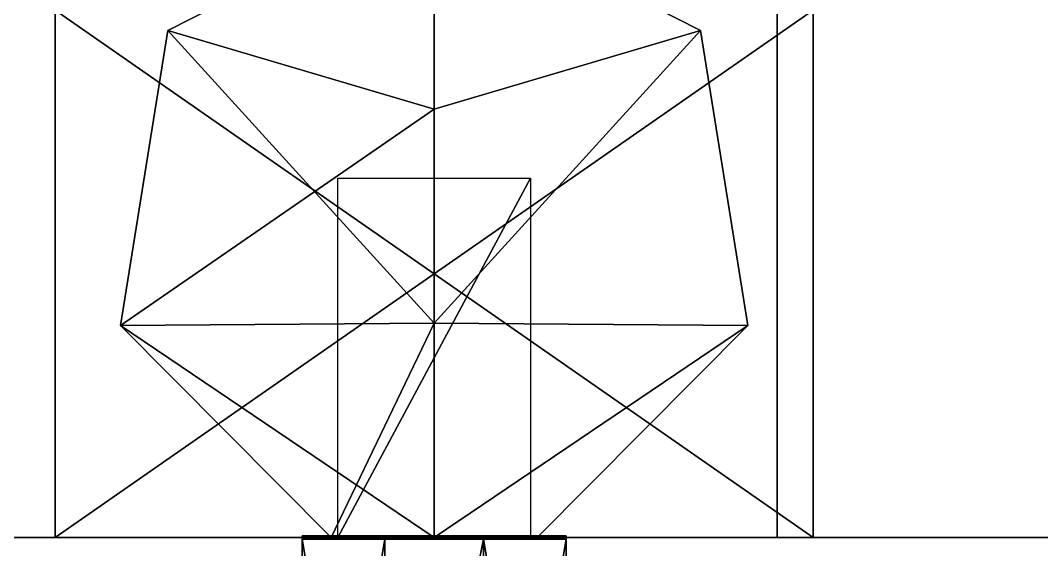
# Model space of a CAD drawing. Extents: x -100 to 4856, y -100 to 4830.
# Drawn here: x 69.05 to 100.03, y 3851.63 to 3867.69 of the extents above; entities that cross this region are included whole.
import ezdxf

# ---------------------------------------------------------------- set-up
doc = ezdxf.new("R2010")
doc.units = 0
for name, color, linetype in [('LAYER0', 7, 'CONTINUOUS'), ('LAYER147', 7, 'CONTINUOUS'), ('LAYER151', 7, 'CONTINUOUS'), ('LAYER160', 7, 'CONTINUOUS'), ('LAYER172', 7, 'CONTINUOUS'), ('LAYER174', 7, 'CONTINUOUS'), ('LAYER181', 7, 'CONTINUOUS'), ('LAYER182', 254, 'CONTINUOUS'), ('LAYER272', 7, 'CONTINUOUS'), ('LAYER279', 7, 'CONTINUOUS'), ('LAYER280', 254, 'CONTINUOUS'), ('LAYER286', 7, 'CONTINUOUS'), ('LAYER293', 7, 'CONTINUOUS'), ('LAYER294', 254, 'CONTINUOUS'), ('LAYER300', 7, 'CONTINUOUS'), ('LAYER307', 7, 'CONTINUOUS'), ('LAYER308', 254, 'CONTINUOUS'), ('LAYER643', 7, 'CONTINUOUS')]:
    doc.layers.add(name, color=color, linetype=linetype)

msp = doc.modelspace()

# ---------------------------------------------------------------- linework, layer by layer
at = {"layer": 'LAYER0', "invisible_edges": 1}
for points in [[(4856, 4830, -5), (-100, -100, -5), (-100, 4830, -5), (4856, 4830, -5)], [(-100, -100, -5), (4856, 4830, -5), (4856, -100, -5), (-100, -100, -5)], [(4856, -100), (-100, 4830), (-100, -100), (4856, -100)], [(-100, 4830), (4856, -100), (4856, 4830), (-100, 4830)]]:
    msp.add_3dface(points, dxfattribs=at)
at = {"layer": 'LAYER147', "invisible_edges": 1}
for points in [[(20, 3852, 2540), (570, 3852), (20, 3852), (20, 3852, 2540)], [(570, 3852), (20, 3852, 2540), (570, 3852, 2540), (570, 3852)], [(20, 3834), (570, 3852), (570, 3834), (20, 3834)], [(570, 3852), (20, 3834), (20, 3852), (570, 3852)], [(20, 3852, 2540), (570, 3834, 2540), (570, 3852, 2540), (20, 3852, 2540)], [(570, 3834, 2540), (20, 3852, 2540), (20, 3834, 2540), (570, 3834, 2540)]]:
    msp.add_3dface(points, dxfattribs=at)
at = {"layer": 'LAYER151', "invisible_edges": 1}
for points in [[(20, 4242, 80), (570, 3852, 80), (20, 3852, 80), (20, 4242, 80)], [(570, 3852, 80), (20, 4242, 80), (570, 4242, 80), (570, 3852, 80)], [(570, 4242, 98), (20, 3852, 98), (570, 3852, 98), (570, 4242, 98)], [(20, 3852, 98), (570, 4242, 98), (20, 4242, 98), (20, 3852, 98)], [(20, 3852, 98), (570, 3852, 80), (570, 3852, 98), (20, 3852, 98)], [(570, 3852, 80), (20, 3852, 98), (20, 3852, 80), (570, 3852, 80)]]:
    msp.add_3dface(points, dxfattribs=at)
at = {"layer": 'LAYER160', "invisible_edges": 1}
for points in [[(20, 3852, 2539), (570, 4242, 2539), (20, 4242, 2539), (20, 3852, 2539)], [(570, 4242, 2539), (20, 3852, 2539), (570, 3852, 2539), (570, 4242, 2539)], [(570, 3852, 2521), (20, 4242, 2521), (570, 4242, 2521), (570, 3852, 2521)], [(20, 4242, 2521), (570, 3852, 2521), (20, 3852, 2521), (20, 4242, 2521)], [(20, 3852, 2539), (570, 3852, 2521), (570, 3852, 2539), (20, 3852, 2539)], [(570, 3852, 2521), (20, 3852, 2539), (20, 3852, 2521), (570, 3852, 2521)]]:
    msp.add_3dface(points, dxfattribs=at)
at = {"layer": 'LAYER172', "invisible_edges": 1}
for points in [[(44.6, 3852, 1984), (510, 4242, 1984), (44.6, 4242, 1984), (44.6, 3852, 1984)], [(510, 4242, 1984), (44.6, 3852, 1984), (510, 3852, 1984), (510, 4242, 1984)], [(510, 3852, 1966), (44.6, 4242, 1966), (510, 4242, 1966), (510, 3852, 1966)], [(44.6, 4242, 1966), (510, 3852, 1966), (44.6, 3852, 1966), (44.6, 4242, 1966)], [(44.6, 3852, 1984), (510, 3852, 1966), (510, 3852, 1984), (44.6, 3852, 1984)], [(510, 3852, 1966), (44.6, 3852, 1984), (44.6, 3852, 1966), (510, 3852, 1966)]]:
    msp.add_3dface(points, dxfattribs=at)
at = {"layer": 'LAYER174', "invisible_edges": 1}
for points in [[(44.6, 3852, 866), (510, 4242, 866), (44.6, 4242, 866), (44.6, 3852, 866)], [(510, 4242, 866), (44.6, 3852, 866), (510, 3852, 866), (510, 4242, 866)], [(510, 3852, 848), (44.6, 4242, 848), (510, 4242, 848), (510, 3852, 848)], [(44.6, 4242, 848), (510, 3852, 848), (44.6, 3852, 848), (44.6, 4242, 848)], [(44.6, 3852, 866), (510, 3852, 848), (510, 3852, 866), (44.6, 3852, 866)], [(510, 3852, 848), (44.6, 3852, 866), (44.6, 3852, 848), (510, 3852, 848)]]:
    msp.add_3dface(points, dxfattribs=at)
at = {"layer": 'LAYER181'}
for points in [[(73.51649, 3867.387, 862), (81.6, 3865, 862), (81.6, 3871.5, 862), (73.51649, 3867.387, 862)], [(81.6, 3871.5, 848), (73.51649, 3867.387, 862), (81.6, 3871.5, 862), (81.6, 3871.5, 848)], [(73.51649, 3867.387, 848), (73.51649, 3867.387, 862), (81.6, 3871.5, 848), (73.51649, 3867.387, 848)], [(81.6, 3871.5, 848), (73.51649, 3867.387, 862), (73.51649, 3867.387, 848), (81.6, 3871.5, 848)], [(81.6, 3871.5, 862), (73.51649, 3867.387, 862), (81.6, 3871.5, 848), (81.6, 3871.5, 862)], [(73.51649, 3867.387, 862), (81.6, 3871.5, 862), (81.6, 3865, 862), (73.51649, 3867.387, 862)], [(81.6, 3865, 862), (89.6835, 3867.387, 862), (81.6, 3871.5, 862), (81.6, 3865, 862)], [(81.6, 3871.5, 862), (89.6835, 3867.387, 848), (81.6, 3871.5, 848), (81.6, 3871.5, 862)], [(89.6835, 3867.387, 862), (89.6835, 3867.387, 848), (81.6, 3871.5, 862), (89.6835, 3867.387, 862)], [(89.6835, 3867.387, 848), (81.6, 3871.5, 862), (81.6, 3871.5, 848), (89.6835, 3867.387, 848)], [(89.6835, 3867.387, 862), (81.6, 3871.5, 862), (89.6835, 3867.387, 848), (89.6835, 3867.387, 862)], [(89.6835, 3867.387, 862), (81.6, 3871.5, 862), (81.6, 3865, 862), (89.6835, 3867.387, 862)], [(70.1, 3852, 846.01), (93.1, 3868, 846.01), (93.1, 3852, 846.01), (70.1, 3852, 846.01)], [(70.1, 3868, 846.01), (93.1, 3868, 846.01), (70.1, 3852, 846.01), (70.1, 3868, 846.01)], [(70.1, 3852, 848), (93.1, 3868, 848), (93.1, 3852, 848), (70.1, 3852, 848)], [(70.1, 3868, 848), (93.1, 3868, 848), (70.1, 3852, 848), (70.1, 3868, 848)], [(70.1, 3868, 848), (70.1, 3852, 846.01), (70.1, 3868, 846.01), (70.1, 3868, 848)], [(70.1, 3852, 848), (70.1, 3852, 846.01), (70.1, 3868, 848), (70.1, 3852, 848)], [(93.1, 3868, 846.01), (70.1, 3852, 846.01), (70.1, 3868, 846.01), (93.1, 3868, 846.01)], [(93.1, 3852, 846.01), (70.1, 3852, 846.01), (93.1, 3868, 846.01), (93.1, 3852, 846.01)], [(70.1, 3852, 846.01), (70.1, 3868, 848), (70.1, 3868, 846.01), (70.1, 3852, 846.01)], [(70.1, 3852, 848), (70.1, 3868, 848), (70.1, 3852, 846.01), (70.1, 3852, 848)], [(70.1, 3868, 848), (93.1, 3852, 848), (93.1, 3868, 848), (70.1, 3868, 848)], [(70.1, 3852, 848), (93.1, 3852, 848), (70.1, 3868, 848), (70.1, 3852, 848)], [(93.1, 3868, 846.01), (93.1, 3852, 848), (93.1, 3852, 846.01), (93.1, 3868, 846.01)], [(93.1, 3868, 848), (93.1, 3852, 848), (93.1, 3868, 846.01), (93.1, 3868, 848)], [(93.1, 3852, 848), (93.1, 3868, 846.01), (93.1, 3868, 848), (93.1, 3852, 848)], [(93.1, 3852, 846.01), (93.1, 3868, 846.01), (93.1, 3852, 848), (93.1, 3852, 846.01)], [(72.08245, 3858.431, 862), (81.6, 3865, 862), (73.51649, 3867.387, 862), (72.08245, 3858.431, 862)], [(73.51649, 3867.387, 848), (72.08245, 3858.431, 862), (73.51649, 3867.387, 862), (73.51649, 3867.387, 848)], [(72.08245, 3858.431, 848), (72.08245, 3858.431, 862), (73.51649, 3867.387, 848), (72.08245, 3858.431, 848)], [(73.51649, 3867.387, 848), (72.08245, 3858.431, 862), (72.08245, 3858.431, 848), (73.51649, 3867.387, 848)], [(73.51649, 3867.387, 862), (72.08245, 3858.431, 862), (73.51649, 3867.387, 848), (73.51649, 3867.387, 862)], [(72.08245, 3858.431, 862), (73.51649, 3867.387, 862), (81.6, 3858.5, 862), (72.08245, 3858.431, 862)], [(81.6, 3858.5, 862), (73.51649, 3867.387, 862), (81.6, 3865, 862), (81.6, 3858.5, 862)], [(81.6, 3858.5, 862), (89.6835, 3867.387, 862), (81.6, 3865, 862), (81.6, 3858.5, 862)], [(91.11755, 3858.431, 862), (89.6835, 3867.387, 862), (81.6, 3858.5, 862), (91.11755, 3858.431, 862)], [(81.6, 3858.5, 862), (89.6835, 3867.387, 862), (81.6, 3865, 862), (81.6, 3858.5, 862)], [(91.11755, 3858.431, 862), (89.6835, 3867.387, 862), (81.6, 3858.5, 862), (91.11755, 3858.431, 862)], [(89.6835, 3867.387, 862), (91.11755, 3858.431, 848), (89.6835, 3867.387, 848), (89.6835, 3867.387, 862)], [(91.11755, 3858.431, 862), (91.11755, 3858.431, 848), (89.6835, 3867.387, 862), (91.11755, 3858.431, 862)], [(91.11755, 3858.431, 848), (89.6835, 3867.387, 862), (89.6835, 3867.387, 848), (91.11755, 3858.431, 848)], [(91.11755, 3858.431, 862), (89.6835, 3867.387, 862), (91.11755, 3858.431, 848), (91.11755, 3858.431, 862)], [(81.6, 3858.5, 862), (81.6, 3865, 862), (72.08245, 3858.431, 862), (81.6, 3858.5, 862)], [(84.5198, 3862.908, 846), (78.6802, 3852, 846), (78.6802, 3862.908, 846), (84.5198, 3862.908, 846)], [(84.5198, 3852, 846), (78.6802, 3852, 846), (84.5198, 3862.908, 846), (84.5198, 3852, 846)], [(78.4775, 3852, 862), (81.6, 3858.5, 862), (72.08245, 3858.431, 862), (78.4775, 3852, 862)], [(81.6, 3852, 862), (72.08245, 3858.431, 862), (81.6, 3858.5, 862), (81.6, 3852, 862)], [(72.08245, 3858.431, 848), (78.4775, 3852, 862), (72.08245, 3858.431, 862), (72.08245, 3858.431, 848)], [(78.4775, 3852, 848), (78.4775, 3852, 862), (72.08245, 3858.431, 848), (78.4775, 3852, 848)], [(72.08245, 3858.431, 848), (78.4775, 3852, 862), (78.4775, 3852, 848), (72.08245, 3858.431, 848)], [(72.08245, 3858.431, 862), (78.4775, 3852, 862), (72.08245, 3858.431, 848), (72.08245, 3858.431, 862)], [(78.4775, 3852, 862), (72.08245, 3858.431, 862), (81.6, 3852, 862), (78.4775, 3852, 862)], [(81.6, 3852, 862), (81.6, 3858.5, 862), (78.4775, 3852, 862), (81.6, 3852, 862)], [(81.6, 3852, 862), (91.11755, 3858.431, 862), (81.6, 3858.5, 862), (81.6, 3852, 862)], [(81.6, 3852, 862), (91.11755, 3858.431, 862), (81.6, 3858.5, 862), (81.6, 3852, 862)], [(84.7225, 3852, 862), (91.11755, 3858.431, 862), (81.6, 3852, 862), (84.7225, 3852, 862)], [(84.7225, 3852, 862), (91.11755, 3858.431, 862), (81.6, 3852, 862), (84.7225, 3852, 862)], [(91.11755, 3858.431, 848), (84.7225, 3852, 862), (84.7225, 3852, 848), (91.11755, 3858.431, 848)], [(91.11755, 3858.431, 862), (84.7225, 3852, 862), (91.11755, 3858.431, 848), (91.11755, 3858.431, 862)], [(84.7225, 3852, 848), (91.11755, 3858.431, 862), (91.11755, 3858.431, 848), (84.7225, 3852, 848)], [(84.7225, 3852, 862), (91.11755, 3858.431, 862), (84.7225, 3852, 848), (84.7225, 3852, 862)], [(93.1, 3852, 846.01), (70.1, 3852, 848), (70.1, 3852, 846.01), (93.1, 3852, 846.01)], [(93.1, 3852, 848), (70.1, 3852, 848), (93.1, 3852, 846.01), (93.1, 3852, 848)], [(70.1, 3852, 846.01), (93.1, 3852, 848), (93.1, 3852, 846.01), (70.1, 3852, 846.01)], [(70.1, 3852, 848), (93.1, 3852, 848), (70.1, 3852, 846.01), (70.1, 3852, 848)], [(84.7225, 3852, 862), (78.4775, 3852, 848), (84.7225, 3852, 848), (84.7225, 3852, 862)], [(78.4775, 3852, 862), (78.4775, 3852, 848), (84.7225, 3852, 862), (78.4775, 3852, 862)], [(78.4775, 3852, 848), (84.7225, 3852, 862), (84.7225, 3852, 848), (78.4775, 3852, 848)], [(78.4775, 3852, 862), (84.7225, 3852, 862), (78.4775, 3852, 848), (78.4775, 3852, 862)]]:
    msp.add_3dface(points, dxfattribs=at)
at = {"layer": 'LAYER182'}
for points in [[(80.1, 3852.05, 856.8301), (77.6, 3851.95, 853.5), (80.1, 3851.95, 856.8301), (80.1, 3852.05, 856.8301)], [(77.6, 3852.05, 853.5), (77.6, 3851.95, 853.5), (80.1, 3852.05, 856.8301), (77.6, 3852.05, 853.5)], [(77.6, 3852.05, 853.5), (80.1, 3851.95, 850.1699), (77.6, 3851.95, 853.5), (77.6, 3852.05, 853.5)], [(80.1, 3852.05, 850.1699), (80.1, 3851.95, 850.1699), (77.6, 3852.05, 853.5), (80.1, 3852.05, 850.1699)], [(85.6, 3852.05, 857.5), (77.6, 3852.05, 849.5), (77.6, 3852.05, 857.5), (85.6, 3852.05, 857.5)], [(85.6, 3852.05, 849.5), (77.6, 3852.05, 849.5), (85.6, 3852.05, 857.5), (85.6, 3852.05, 849.5)], [(77.6, 3851.95, 849.5), (85.6, 3852.05, 849.5), (85.6, 3851.95, 849.5), (77.6, 3851.95, 849.5)], [(77.6, 3852.05, 849.5), (85.6, 3852.05, 849.5), (77.6, 3851.95, 849.5), (77.6, 3852.05, 849.5)], [(85.6, 3851.95, 857.5), (77.6, 3852.05, 857.5), (77.6, 3851.95, 857.5), (85.6, 3851.95, 857.5)], [(85.6, 3852.05, 857.5), (77.6, 3852.05, 857.5), (85.6, 3851.95, 857.5), (85.6, 3852.05, 857.5)], [(77.6, 3851.95, 849.5), (77.6, 3852.05, 857.5), (77.6, 3852.05, 849.5), (77.6, 3851.95, 849.5)], [(77.6, 3851.95, 857.5), (77.6, 3852.05, 857.5), (77.6, 3851.95, 849.5), (77.6, 3851.95, 857.5)], [(80.1, 3851.95, 856.8301), (77.6, 3837.05, 853.5), (80.1, 3837.05, 856.8301), (80.1, 3851.95, 856.8301)], [(77.6, 3851.95, 853.5), (77.6, 3837.05, 853.5), (80.1, 3851.95, 856.8301), (77.6, 3851.95, 853.5)], [(77.6, 3851.95, 853.5), (80.1, 3837.05, 850.1699), (77.6, 3837.05, 853.5), (77.6, 3851.95, 853.5)], [(80.1, 3851.95, 850.1699), (80.1, 3837.05, 850.1699), (77.6, 3851.95, 853.5), (80.1, 3851.95, 850.1699)], [(77.6, 3851.95, 857.5), (85.6, 3851.95, 849.5), (85.6, 3851.95, 857.5), (77.6, 3851.95, 857.5)], [(77.6, 3851.95, 849.5), (85.6, 3851.95, 849.5), (77.6, 3851.95, 857.5), (77.6, 3851.95, 849.5)], [(80.1, 3852.05, 856.8301), (83.1, 3851.95, 856.8301), (83.1, 3852.05, 856.8301), (80.1, 3852.05, 856.8301)], [(80.1, 3851.95, 856.8301), (83.1, 3851.95, 856.8301), (80.1, 3852.05, 856.8301), (80.1, 3851.95, 856.8301)], [(80.1, 3851.95, 850.1699), (83.1, 3852.05, 850.1699), (83.1, 3851.95, 850.1699), (80.1, 3851.95, 850.1699)], [(80.1, 3852.05, 850.1699), (83.1, 3852.05, 850.1699), (80.1, 3851.95, 850.1699), (80.1, 3852.05, 850.1699)], [(80.1, 3837.05, 856.8301), (83.1, 3851.95, 856.8301), (80.1, 3851.95, 856.8301), (80.1, 3837.05, 856.8301)], [(83.1, 3837.05, 856.8301), (83.1, 3851.95, 856.8301), (80.1, 3837.05, 856.8301), (83.1, 3837.05, 856.8301)], [(80.1, 3837.05, 850.1699), (83.1, 3851.95, 850.1699), (83.1, 3837.05, 850.1699), (80.1, 3837.05, 850.1699)], [(80.1, 3851.95, 850.1699), (83.1, 3851.95, 850.1699), (80.1, 3837.05, 850.1699), (80.1, 3851.95, 850.1699)], [(83.1, 3851.95, 856.8301), (85.6, 3852.05, 853.5), (83.1, 3852.05, 856.8301), (83.1, 3851.95, 856.8301)], [(85.6, 3851.95, 853.5), (85.6, 3852.05, 853.5), (83.1, 3851.95, 856.8301), (85.6, 3851.95, 853.5)], [(85.6, 3851.95, 853.5), (83.1, 3852.05, 850.1699), (85.6, 3852.05, 853.5), (85.6, 3851.95, 853.5)], [(83.1, 3851.95, 850.1699), (83.1, 3852.05, 850.1699), (85.6, 3851.95, 853.5), (83.1, 3851.95, 850.1699)], [(83.1, 3837.05, 856.8301), (85.6, 3851.95, 853.5), (83.1, 3851.95, 856.8301), (83.1, 3837.05, 856.8301)], [(85.6, 3837.05, 853.5), (85.6, 3851.95, 853.5), (83.1, 3837.05, 856.8301), (85.6, 3837.05, 853.5)], [(85.6, 3837.05, 853.5), (83.1, 3851.95, 850.1699), (85.6, 3851.95, 853.5), (85.6, 3837.05, 853.5)], [(83.1, 3837.05, 850.1699), (83.1, 3851.95, 850.1699), (85.6, 3837.05, 853.5), (83.1, 3837.05, 850.1699)], [(85.6, 3851.95, 857.5), (85.6, 3852.05, 849.5), (85.6, 3852.05, 857.5), (85.6, 3851.95, 857.5)], [(85.6, 3851.95, 849.5), (85.6, 3852.05, 849.5), (85.6, 3851.95, 857.5), (85.6, 3851.95, 849.5)]]:
    msp.add_3dface(points, dxfattribs=at)
at = {"layer": 'LAYER272', "invisible_edges": 1}
for points in [[(44.6, 3852, 482), (510, 4242, 482), (44.6, 4242, 482), (44.6, 3852, 482)], [(510, 4242, 482), (44.6, 3852, 482), (510, 3852, 482), (510, 4242, 482)], [(510, 3852, 464), (44.6, 4242, 464), (510, 4242, 464), (510, 3852, 464)], [(44.6, 4242, 464), (510, 3852, 464), (44.6, 3852, 464), (44.6, 4242, 464)], [(44.6, 3852, 482), (510, 3852, 464), (510, 3852, 482), (44.6, 3852, 482)], [(510, 3852, 464), (44.6, 3852, 482), (44.6, 3852, 464), (510, 3852, 464)]]:
    msp.add_3dface(points, dxfattribs=at)
at = {"layer": 'LAYER279'}
for points in [[(73.51649, 3867.387, 478), (81.6, 3865, 478), (81.6, 3871.5, 478), (73.51649, 3867.387, 478)], [(81.6, 3871.5, 464), (73.51649, 3867.387, 478), (81.6, 3871.5, 478), (81.6, 3871.5, 464)], [(73.51649, 3867.387, 464), (73.51649, 3867.387, 478), (81.6, 3871.5, 464), (73.51649, 3867.387, 464)], [(81.6, 3871.5, 464), (73.51649, 3867.387, 478), (73.51649, 3867.387, 464), (81.6, 3871.5, 464)], [(81.6, 3871.5, 478), (73.51649, 3867.387, 478), (81.6, 3871.5, 464), (81.6, 3871.5, 478)], [(73.51649, 3867.387, 478), (81.6, 3871.5, 478), (81.6, 3865, 478), (73.51649, 3867.387, 478)], [(81.6, 3865, 478), (89.6835, 3867.387, 478), (81.6, 3871.5, 478), (81.6, 3865, 478)], [(81.6, 3871.5, 478), (89.6835, 3867.387, 464), (81.6, 3871.5, 464), (81.6, 3871.5, 478)], [(89.6835, 3867.387, 478), (89.6835, 3867.387, 464), (81.6, 3871.5, 478), (89.6835, 3867.387, 478)], [(89.6835, 3867.387, 464), (81.6, 3871.5, 478), (81.6, 3871.5, 464), (89.6835, 3867.387, 464)], [(89.6835, 3867.387, 478), (81.6, 3871.5, 478), (89.6835, 3867.387, 464), (89.6835, 3867.387, 478)], [(89.6835, 3867.387, 478), (81.6, 3871.5, 478), (81.6, 3865, 478), (89.6835, 3867.387, 478)], [(70.1, 3852, 462.01), (93.1, 3868, 462.01), (93.1, 3852, 462.01), (70.1, 3852, 462.01)], [(70.1, 3868, 462.01), (93.1, 3868, 462.01), (70.1, 3852, 462.01), (70.1, 3868, 462.01)], [(70.1, 3852, 464), (93.1, 3868, 464), (93.1, 3852, 464), (70.1, 3852, 464)], [(70.1, 3868, 464), (93.1, 3868, 464), (70.1, 3852, 464), (70.1, 3868, 464)], [(70.1, 3868, 464), (70.1, 3852, 462.01), (70.1, 3868, 462.01), (70.1, 3868, 464)], [(70.1, 3852, 464), (70.1, 3852, 462.01), (70.1, 3868, 464), (70.1, 3852, 464)], [(93.1, 3868, 462.01), (70.1, 3852, 462.01), (70.1, 3868, 462.01), (93.1, 3868, 462.01)], [(93.1, 3852, 462.01), (70.1, 3852, 462.01), (93.1, 3868, 462.01), (93.1, 3852, 462.01)], [(70.1, 3852, 462.01), (70.1, 3868, 464), (70.1, 3868, 462.01), (70.1, 3852, 462.01)], [(70.1, 3852, 464), (70.1, 3868, 464), (70.1, 3852, 462.01), (70.1, 3852, 464)], [(70.1, 3868, 464), (93.1, 3852, 464), (93.1, 3868, 464), (70.1, 3868, 464)], [(70.1, 3852, 464), (93.1, 3852, 464), (70.1, 3868, 464), (70.1, 3852, 464)], [(93.1, 3868, 462.01), (93.1, 3852, 464), (93.1, 3852, 462.01), (93.1, 3868, 462.01)], [(93.1, 3868, 464), (93.1, 3852, 464), (93.1, 3868, 462.01), (93.1, 3868, 464)], [(93.1, 3852, 464), (93.1, 3868, 462.01), (93.1, 3868, 464), (93.1, 3852, 464)], [(93.1, 3852, 462.01), (93.1, 3868, 462.01), (93.1, 3852, 464), (93.1, 3852, 462.01)], [(72.08245, 3858.431, 478), (81.6, 3865, 478), (73.51649, 3867.387, 478), (72.08245, 3858.431, 478)], [(73.51649, 3867.387, 464), (72.08245, 3858.431, 478), (73.51649, 3867.387, 478), (73.51649, 3867.387, 464)], [(72.08245, 3858.431, 464), (72.08245, 3858.431, 478), (73.51649, 3867.387, 464), (72.08245, 3858.431, 464)], [(73.51649, 3867.387, 464), (72.08245, 3858.431, 478), (72.08245, 3858.431, 464), (73.51649, 3867.387, 464)], [(73.51649, 3867.387, 478), (72.08245, 3858.431, 478), (73.51649, 3867.387, 464), (73.51649, 3867.387, 478)], [(72.08245, 3858.431, 478), (73.51649, 3867.387, 478), (81.6, 3858.5, 478), (72.08245, 3858.431, 478)], [(81.6, 3858.5, 478), (73.51649, 3867.387, 478), (81.6, 3865, 478), (81.6, 3858.5, 478)], [(81.6, 3858.5, 478), (89.6835, 3867.387, 478), (81.6, 3865, 478), (81.6, 3858.5, 478)], [(91.11755, 3858.431, 478), (89.6835, 3867.387, 478), (81.6, 3858.5, 478), (91.11755, 3858.431, 478)], [(81.6, 3858.5, 478), (89.6835, 3867.387, 478), (81.6, 3865, 478), (81.6, 3858.5, 478)], [(91.11755, 3858.431, 478), (89.6835, 3867.387, 478), (81.6, 3858.5, 478), (91.11755, 3858.431, 478)], [(89.6835, 3867.387, 478), (91.11755, 3858.431, 464), (89.6835, 3867.387, 464), (89.6835, 3867.387, 478)], [(91.11755, 3858.431, 478), (91.11755, 3858.431, 464), (89.6835, 3867.387, 478), (91.11755, 3858.431, 478)], [(91.11755, 3858.431, 464), (89.6835, 3867.387, 478), (89.6835, 3867.387, 464), (91.11755, 3858.431, 464)], [(91.11755, 3858.431, 478), (89.6835, 3867.387, 478), (91.11755, 3858.431, 464), (91.11755, 3858.431, 478)], [(81.6, 3858.5, 478), (81.6, 3865, 478), (72.08245, 3858.431, 478), (81.6, 3858.5, 478)], [(84.5198, 3862.908, 462), (78.6802, 3852, 462), (78.6802, 3862.908, 462), (84.5198, 3862.908, 462)], [(84.5198, 3852, 462), (78.6802, 3852, 462), (84.5198, 3862.908, 462), (84.5198, 3852, 462)], [(78.4775, 3852, 478), (81.6, 3858.5, 478), (72.08245, 3858.431, 478), (78.4775, 3852, 478)], [(81.6, 3852, 478), (72.08245, 3858.431, 478), (81.6, 3858.5, 478), (81.6, 3852, 478)], [(72.08245, 3858.431, 464), (78.4775, 3852, 478), (72.08245, 3858.431, 478), (72.08245, 3858.431, 464)], [(78.4775, 3852, 464), (78.4775, 3852, 478), (72.08245, 3858.431, 464), (78.4775, 3852, 464)], [(72.08245, 3858.431, 464), (78.4775, 3852, 478), (78.4775, 3852, 464), (72.08245, 3858.431, 464)], [(72.08245, 3858.431, 478), (78.4775, 3852, 478), (72.08245, 3858.431, 464), (72.08245, 3858.431, 478)], [(78.4775, 3852, 478), (72.08245, 3858.431, 478), (81.6, 3852, 478), (78.4775, 3852, 478)], [(81.6, 3852, 478), (81.6, 3858.5, 478), (78.4775, 3852, 478), (81.6, 3852, 478)], [(81.6, 3852, 478), (91.11755, 3858.431, 478), (81.6, 3858.5, 478), (81.6, 3852, 478)], [(81.6, 3852, 478), (91.11755, 3858.431, 478), (81.6, 3858.5, 478), (81.6, 3852, 478)], [(84.7225, 3852, 478), (91.11755, 3858.431, 478), (81.6, 3852, 478), (84.7225, 3852, 478)], [(84.7225, 3852, 478), (91.11755, 3858.431, 478), (81.6, 3852, 478), (84.7225, 3852, 478)], [(91.11755, 3858.431, 464), (84.7225, 3852, 478), (84.7225, 3852, 464), (91.11755, 3858.431, 464)], [(91.11755, 3858.431, 478), (84.7225, 3852, 478), (91.11755, 3858.431, 464), (91.11755, 3858.431, 478)], [(84.7225, 3852, 464), (91.11755, 3858.431, 478), (91.11755, 3858.431, 464), (84.7225, 3852, 464)], [(84.7225, 3852, 478), (91.11755, 3858.431, 478), (84.7225, 3852, 464), (84.7225, 3852, 478)], [(93.1, 3852, 462.01), (70.1, 3852, 464), (70.1, 3852, 462.01), (93.1, 3852, 462.01)], [(93.1, 3852, 464), (70.1, 3852, 464), (93.1, 3852, 462.01), (93.1, 3852, 464)], [(70.1, 3852, 462.01), (93.1, 3852, 464), (93.1, 3852, 462.01), (70.1, 3852, 462.01)], [(70.1, 3852, 464), (93.1, 3852, 464), (70.1, 3852, 462.01), (70.1, 3852, 464)], [(84.7225, 3852, 478), (78.4775, 3852, 464), (84.7225, 3852, 464), (84.7225, 3852, 478)], [(78.4775, 3852, 478), (78.4775, 3852, 464), (84.7225, 3852, 478), (78.4775, 3852, 478)], [(78.4775, 3852, 464), (84.7225, 3852, 478), (84.7225, 3852, 464), (78.4775, 3852, 464)], [(78.4775, 3852, 478), (84.7225, 3852, 478), (78.4775, 3852, 464), (78.4775, 3852, 478)]]:
    msp.add_3dface(points, dxfattribs=at)
at = {"layer": 'LAYER280'}
for points in [[(80.1, 3852.05, 472.8301), (77.6, 3851.95, 469.5), (80.1, 3851.95, 472.8301), (80.1, 3852.05, 472.8301)], [(77.6, 3852.05, 469.5), (77.6, 3851.95, 469.5), (80.1, 3852.05, 472.8301), (77.6, 3852.05, 469.5)], [(77.6, 3852.05, 469.5), (80.1, 3851.95, 466.1699), (77.6, 3851.95, 469.5), (77.6, 3852.05, 469.5)], [(80.1, 3852.05, 466.1699), (80.1, 3851.95, 466.1699), (77.6, 3852.05, 469.5), (80.1, 3852.05, 466.1699)], [(85.6, 3852.05, 473.5), (77.6, 3852.05, 465.5), (77.6, 3852.05, 473.5), (85.6, 3852.05, 473.5)], [(85.6, 3852.05, 465.5), (77.6, 3852.05, 465.5), (85.6, 3852.05, 473.5), (85.6, 3852.05, 465.5)], [(77.6, 3851.95, 465.5), (85.6, 3852.05, 465.5), (85.6, 3851.95, 465.5), (77.6, 3851.95, 465.5)], [(77.6, 3852.05, 465.5), (85.6, 3852.05, 465.5), (77.6, 3851.95, 465.5), (77.6, 3852.05, 465.5)], [(85.6, 3851.95, 473.5), (77.6, 3852.05, 473.5), (77.6, 3851.95, 473.5), (85.6, 3851.95, 473.5)], [(85.6, 3852.05, 473.5), (77.6, 3852.05, 473.5), (85.6, 3851.95, 473.5), (85.6, 3852.05, 473.5)], [(77.6, 3851.95, 465.5), (77.6, 3852.05, 473.5), (77.6, 3852.05, 465.5), (77.6, 3851.95, 465.5)], [(77.6, 3851.95, 473.5), (77.6, 3852.05, 473.5), (77.6, 3851.95, 465.5), (77.6, 3851.95, 473.5)], [(80.1, 3851.95, 472.8301), (77.6, 3837.05, 469.5), (80.1, 3837.05, 472.8301), (80.1, 3851.95, 472.8301)], [(77.6, 3851.95, 469.5), (77.6, 3837.05, 469.5), (80.1, 3851.95, 472.8301), (77.6, 3851.95, 469.5)], [(77.6, 3851.95, 469.5), (80.1, 3837.05, 466.1699), (77.6, 3837.05, 469.5), (77.6, 3851.95, 469.5)], [(80.1, 3851.95, 466.1699), (80.1, 3837.05, 466.1699), (77.6, 3851.95, 469.5), (80.1, 3851.95, 466.1699)], [(77.6, 3851.95, 473.5), (85.6, 3851.95, 465.5), (85.6, 3851.95, 473.5), (77.6, 3851.95, 473.5)], [(77.6, 3851.95, 465.5), (85.6, 3851.95, 465.5), (77.6, 3851.95, 473.5), (77.6, 3851.95, 465.5)], [(80.1, 3852.05, 472.8301), (83.1, 3851.95, 472.8301), (83.1, 3852.05, 472.8301), (80.1, 3852.05, 472.8301)], [(80.1, 3851.95, 472.8301), (83.1, 3851.95, 472.8301), (80.1, 3852.05, 472.8301), (80.1, 3851.95, 472.8301)], [(80.1, 3851.95, 466.1699), (83.1, 3852.05, 466.1699), (83.1, 3851.95, 466.1699), (80.1, 3851.95, 466.1699)], [(80.1, 3852.05, 466.1699), (83.1, 3852.05, 466.1699), (80.1, 3851.95, 466.1699), (80.1, 3852.05, 466.1699)], [(80.1, 3837.05, 472.8301), (83.1, 3851.95, 472.8301), (80.1, 3851.95, 472.8301), (80.1, 3837.05, 472.8301)], [(83.1, 3837.05, 472.8301), (83.1, 3851.95, 472.8301), (80.1, 3837.05, 472.8301), (83.1, 3837.05, 472.8301)], [(80.1, 3837.05, 466.1699), (83.1, 3851.95, 466.1699), (83.1, 3837.05, 466.1699), (80.1, 3837.05, 466.1699)], [(80.1, 3851.95, 466.1699), (83.1, 3851.95, 466.1699), (80.1, 3837.05, 466.1699), (80.1, 3851.95, 466.1699)], [(83.1, 3851.95, 472.8301), (85.6, 3852.05, 469.5), (83.1, 3852.05, 472.8301), (83.1, 3851.95, 472.8301)], [(85.6, 3851.95, 469.5), (85.6, 3852.05, 469.5), (83.1, 3851.95, 472.8301), (85.6, 3851.95, 469.5)], [(85.6, 3851.95, 469.5), (83.1, 3852.05, 466.1699), (85.6, 3852.05, 469.5), (85.6, 3851.95, 469.5)], [(83.1, 3851.95, 466.1699), (83.1, 3852.05, 466.1699), (85.6, 3851.95, 469.5), (83.1, 3851.95, 466.1699)], [(83.1, 3837.05, 472.8301), (85.6, 3851.95, 469.5), (83.1, 3851.95, 472.8301), (83.1, 3837.05, 472.8301)], [(85.6, 3837.05, 469.5), (85.6, 3851.95, 469.5), (83.1, 3837.05, 472.8301), (85.6, 3837.05, 469.5)], [(85.6, 3837.05, 469.5), (83.1, 3851.95, 466.1699), (85.6, 3851.95, 469.5), (85.6, 3837.05, 469.5)], [(83.1, 3837.05, 466.1699), (83.1, 3851.95, 466.1699), (85.6, 3837.05, 469.5), (83.1, 3837.05, 466.1699)], [(85.6, 3851.95, 473.5), (85.6, 3852.05, 465.5), (85.6, 3852.05, 473.5), (85.6, 3851.95, 473.5)], [(85.6, 3851.95, 465.5), (85.6, 3852.05, 465.5), (85.6, 3851.95, 473.5), (85.6, 3851.95, 465.5)]]:
    msp.add_3dface(points, dxfattribs=at)
at = {"layer": 'LAYER286', "invisible_edges": 1}
for points in [[(44.6, 3852, 1240), (510, 4242, 1240), (44.6, 4242, 1240), (44.6, 3852, 1240)], [(510, 4242, 1240), (44.6, 3852, 1240), (510, 3852, 1240), (510, 4242, 1240)], [(510, 3852, 1222), (44.6, 4242, 1222), (510, 4242, 1222), (510, 3852, 1222)], [(44.6, 4242, 1222), (510, 3852, 1222), (44.6, 3852, 1222), (44.6, 4242, 1222)], [(44.6, 3852, 1240), (510, 3852, 1222), (510, 3852, 1240), (44.6, 3852, 1240)], [(510, 3852, 1222), (44.6, 3852, 1240), (44.6, 3852, 1222), (510, 3852, 1222)]]:
    msp.add_3dface(points, dxfattribs=at)
at = {"layer": 'LAYER293'}
for points in [[(73.51649, 3867.387, 1236), (81.6, 3865, 1236), (81.6, 3871.5, 1236), (73.51649, 3867.387, 1236)], [(81.6, 3871.5, 1222), (73.51649, 3867.387, 1236), (81.6, 3871.5, 1236), (81.6, 3871.5, 1222)], [(73.51649, 3867.387, 1222), (73.51649, 3867.387, 1236), (81.6, 3871.5, 1222), (73.51649, 3867.387, 1222)], [(81.6, 3871.5, 1222), (73.51649, 3867.387, 1236), (73.51649, 3867.387, 1222), (81.6, 3871.5, 1222)], [(81.6, 3871.5, 1236), (73.51649, 3867.387, 1236), (81.6, 3871.5, 1222), (81.6, 3871.5, 1236)], [(73.51649, 3867.387, 1236), (81.6, 3871.5, 1236), (81.6, 3865, 1236), (73.51649, 3867.387, 1236)], [(81.6, 3865, 1236), (89.6835, 3867.387, 1236), (81.6, 3871.5, 1236), (81.6, 3865, 1236)], [(81.6, 3871.5, 1236), (89.6835, 3867.387, 1222), (81.6, 3871.5, 1222), (81.6, 3871.5, 1236)], [(89.6835, 3867.387, 1236), (89.6835, 3867.387, 1222), (81.6, 3871.5, 1236), (89.6835, 3867.387, 1236)], [(89.6835, 3867.387, 1222), (81.6, 3871.5, 1236), (81.6, 3871.5, 1222), (89.6835, 3867.387, 1222)], [(89.6835, 3867.387, 1236), (81.6, 3871.5, 1236), (89.6835, 3867.387, 1222), (89.6835, 3867.387, 1236)], [(89.6835, 3867.387, 1236), (81.6, 3871.5, 1236), (81.6, 3865, 1236), (89.6835, 3867.387, 1236)], [(70.1, 3852, 1220.01), (93.1, 3868, 1220.01), (93.1, 3852, 1220.01), (70.1, 3852, 1220.01)], [(70.1, 3868, 1220.01), (93.1, 3868, 1220.01), (70.1, 3852, 1220.01), (70.1, 3868, 1220.01)], [(70.1, 3852, 1222), (93.1, 3868, 1222), (93.1, 3852, 1222), (70.1, 3852, 1222)], [(70.1, 3868, 1222), (93.1, 3868, 1222), (70.1, 3852, 1222), (70.1, 3868, 1222)], [(70.1, 3868, 1222), (70.1, 3852, 1220.01), (70.1, 3868, 1220.01), (70.1, 3868, 1222)], [(70.1, 3852, 1222), (70.1, 3852, 1220.01), (70.1, 3868, 1222), (70.1, 3852, 1222)], [(93.1, 3868, 1220.01), (70.1, 3852, 1220.01), (70.1, 3868, 1220.01), (93.1, 3868, 1220.01)], [(93.1, 3852, 1220.01), (70.1, 3852, 1220.01), (93.1, 3868, 1220.01), (93.1, 3852, 1220.01)], [(70.1, 3852, 1220.01), (70.1, 3868, 1222), (70.1, 3868, 1220.01), (70.1, 3852, 1220.01)], [(70.1, 3852, 1222), (70.1, 3868, 1222), (70.1, 3852, 1220.01), (70.1, 3852, 1222)], [(70.1, 3868, 1222), (93.1, 3852, 1222), (93.1, 3868, 1222), (70.1, 3868, 1222)], [(70.1, 3852, 1222), (93.1, 3852, 1222), (70.1, 3868, 1222), (70.1, 3852, 1222)], [(93.1, 3868, 1220.01), (93.1, 3852, 1222), (93.1, 3852, 1220.01), (93.1, 3868, 1220.01)], [(93.1, 3868, 1222), (93.1, 3852, 1222), (93.1, 3868, 1220.01), (93.1, 3868, 1222)], [(93.1, 3852, 1222), (93.1, 3868, 1220.01), (93.1, 3868, 1222), (93.1, 3852, 1222)], [(93.1, 3852, 1220.01), (93.1, 3868, 1220.01), (93.1, 3852, 1222), (93.1, 3852, 1220.01)], [(72.08245, 3858.431, 1236), (81.6, 3865, 1236), (73.51649, 3867.387, 1236), (72.08245, 3858.431, 1236)], [(73.51649, 3867.387, 1222), (72.08245, 3858.431, 1236), (73.51649, 3867.387, 1236), (73.51649, 3867.387, 1222)], [(72.08245, 3858.431, 1222), (72.08245, 3858.431, 1236), (73.51649, 3867.387, 1222), (72.08245, 3858.431, 1222)], [(73.51649, 3867.387, 1222), (72.08245, 3858.431, 1236), (72.08245, 3858.431, 1222), (73.51649, 3867.387, 1222)], [(73.51649, 3867.387, 1236), (72.08245, 3858.431, 1236), (73.51649, 3867.387, 1222), (73.51649, 3867.387, 1236)], [(72.08245, 3858.431, 1236), (73.51649, 3867.387, 1236), (81.6, 3858.5, 1236), (72.08245, 3858.431, 1236)], [(81.6, 3858.5, 1236), (73.51649, 3867.387, 1236), (81.6, 3865, 1236), (81.6, 3858.5, 1236)], [(81.6, 3858.5, 1236), (89.6835, 3867.387, 1236), (81.6, 3865, 1236), (81.6, 3858.5, 1236)], [(91.11755, 3858.431, 1236), (89.6835, 3867.387, 1236), (81.6, 3858.5, 1236), (91.11755, 3858.431, 1236)], [(81.6, 3858.5, 1236), (89.6835, 3867.387, 1236), (81.6, 3865, 1236), (81.6, 3858.5, 1236)], [(91.11755, 3858.431, 1236), (89.6835, 3867.387, 1236), (81.6, 3858.5, 1236), (91.11755, 3858.431, 1236)], [(89.6835, 3867.387, 1236), (91.11755, 3858.431, 1222), (89.6835, 3867.387, 1222), (89.6835, 3867.387, 1236)], [(91.11755, 3858.431, 1236), (91.11755, 3858.431, 1222), (89.6835, 3867.387, 1236), (91.11755, 3858.431, 1236)], [(91.11755, 3858.431, 1222), (89.6835, 3867.387, 1236), (89.6835, 3867.387, 1222), (91.11755, 3858.431, 1222)], [(91.11755, 3858.431, 1236), (89.6835, 3867.387, 1236), (91.11755, 3858.431, 1222), (91.11755, 3858.431, 1236)], [(81.6, 3858.5, 1236), (81.6, 3865, 1236), (72.08245, 3858.431, 1236), (81.6, 3858.5, 1236)], [(84.5198, 3862.908, 1220), (78.6802, 3852, 1220), (78.6802, 3862.908, 1220), (84.5198, 3862.908, 1220)], [(84.5198, 3852, 1220), (78.6802, 3852, 1220), (84.5198, 3862.908, 1220), (84.5198, 3852, 1220)], [(78.4775, 3852, 1236), (81.6, 3858.5, 1236), (72.08245, 3858.431, 1236), (78.4775, 3852, 1236)], [(81.6, 3852, 1236), (72.08245, 3858.431, 1236), (81.6, 3858.5, 1236), (81.6, 3852, 1236)], [(72.08245, 3858.431, 1222), (78.4775, 3852, 1236), (72.08245, 3858.431, 1236), (72.08245, 3858.431, 1222)], [(78.4775, 3852, 1222), (78.4775, 3852, 1236), (72.08245, 3858.431, 1222), (78.4775, 3852, 1222)], [(72.08245, 3858.431, 1222), (78.4775, 3852, 1236), (78.4775, 3852, 1222), (72.08245, 3858.431, 1222)], [(72.08245, 3858.431, 1236), (78.4775, 3852, 1236), (72.08245, 3858.431, 1222), (72.08245, 3858.431, 1236)], [(78.4775, 3852, 1236), (72.08245, 3858.431, 1236), (81.6, 3852, 1236), (78.4775, 3852, 1236)], [(81.6, 3852, 1236), (81.6, 3858.5, 1236), (78.4775, 3852, 1236), (81.6, 3852, 1236)], [(81.6, 3852, 1236), (91.11755, 3858.431, 1236), (81.6, 3858.5, 1236), (81.6, 3852, 1236)], [(81.6, 3852, 1236), (91.11755, 3858.431, 1236), (81.6, 3858.5, 1236), (81.6, 3852, 1236)], [(84.7225, 3852, 1236), (91.11755, 3858.431, 1236), (81.6, 3852, 1236), (84.7225, 3852, 1236)], [(84.7225, 3852, 1236), (91.11755, 3858.431, 1236), (81.6, 3852, 1236), (84.7225, 3852, 1236)], [(91.11755, 3858.431, 1222), (84.7225, 3852, 1236), (84.7225, 3852, 1222), (91.11755, 3858.431, 1222)], [(91.11755, 3858.431, 1236), (84.7225, 3852, 1236), (91.11755, 3858.431, 1222), (91.11755, 3858.431, 1236)], [(84.7225, 3852, 1222), (91.11755, 3858.431, 1236), (91.11755, 3858.431, 1222), (84.7225, 3852, 1222)], [(84.7225, 3852, 1236), (91.11755, 3858.431, 1236), (84.7225, 3852, 1222), (84.7225, 3852, 1236)], [(93.1, 3852, 1220.01), (70.1, 3852, 1222), (70.1, 3852, 1220.01), (93.1, 3852, 1220.01)], [(93.1, 3852, 1222), (70.1, 3852, 1222), (93.1, 3852, 1220.01), (93.1, 3852, 1222)], [(70.1, 3852, 1220.01), (93.1, 3852, 1222), (93.1, 3852, 1220.01), (70.1, 3852, 1220.01)], [(70.1, 3852, 1222), (93.1, 3852, 1222), (70.1, 3852, 1220.01), (70.1, 3852, 1222)], [(84.7225, 3852, 1236), (78.4775, 3852, 1222), (84.7225, 3852, 1222), (84.7225, 3852, 1236)], [(78.4775, 3852, 1236), (78.4775, 3852, 1222), (84.7225, 3852, 1236), (78.4775, 3852, 1236)], [(78.4775, 3852, 1222), (84.7225, 3852, 1236), (84.7225, 3852, 1222), (78.4775, 3852, 1222)], [(78.4775, 3852, 1236), (84.7225, 3852, 1236), (78.4775, 3852, 1222), (78.4775, 3852, 1236)]]:
    msp.add_3dface(points, dxfattribs=at)
at = {"layer": 'LAYER294'}
for points in [[(80.1, 3852.05, 1230.83), (77.6, 3851.95, 1227.5), (80.1, 3851.95, 1230.83), (80.1, 3852.05, 1230.83)], [(77.6, 3852.05, 1227.5), (77.6, 3851.95, 1227.5), (80.1, 3852.05, 1230.83), (77.6, 3852.05, 1227.5)], [(77.6, 3852.05, 1227.5), (80.1, 3851.95, 1224.17), (77.6, 3851.95, 1227.5), (77.6, 3852.05, 1227.5)], [(80.1, 3852.05, 1224.17), (80.1, 3851.95, 1224.17), (77.6, 3852.05, 1227.5), (80.1, 3852.05, 1224.17)], [(85.6, 3852.05, 1231.5), (77.6, 3852.05, 1223.5), (77.6, 3852.05, 1231.5), (85.6, 3852.05, 1231.5)], [(85.6, 3852.05, 1223.5), (77.6, 3852.05, 1223.5), (85.6, 3852.05, 1231.5), (85.6, 3852.05, 1223.5)], [(77.6, 3851.95, 1223.5), (85.6, 3852.05, 1223.5), (85.6, 3851.95, 1223.5), (77.6, 3851.95, 1223.5)], [(77.6, 3852.05, 1223.5), (85.6, 3852.05, 1223.5), (77.6, 3851.95, 1223.5), (77.6, 3852.05, 1223.5)], [(85.6, 3851.95, 1231.5), (77.6, 3852.05, 1231.5), (77.6, 3851.95, 1231.5), (85.6, 3851.95, 1231.5)], [(85.6, 3852.05, 1231.5), (77.6, 3852.05, 1231.5), (85.6, 3851.95, 1231.5), (85.6, 3852.05, 1231.5)], [(77.6, 3851.95, 1223.5), (77.6, 3852.05, 1231.5), (77.6, 3852.05, 1223.5), (77.6, 3851.95, 1223.5)], [(77.6, 3851.95, 1231.5), (77.6, 3852.05, 1231.5), (77.6, 3851.95, 1223.5), (77.6, 3851.95, 1231.5)], [(80.1, 3851.95, 1230.83), (77.6, 3837.05, 1227.5), (80.1, 3837.05, 1230.83), (80.1, 3851.95, 1230.83)], [(77.6, 3851.95, 1227.5), (77.6, 3837.05, 1227.5), (80.1, 3851.95, 1230.83), (77.6, 3851.95, 1227.5)], [(77.6, 3851.95, 1227.5), (80.1, 3837.05, 1224.17), (77.6, 3837.05, 1227.5), (77.6, 3851.95, 1227.5)], [(80.1, 3851.95, 1224.17), (80.1, 3837.05, 1224.17), (77.6, 3851.95, 1227.5), (80.1, 3851.95, 1224.17)], [(77.6, 3851.95, 1231.5), (85.6, 3851.95, 1223.5), (85.6, 3851.95, 1231.5), (77.6, 3851.95, 1231.5)], [(77.6, 3851.95, 1223.5), (85.6, 3851.95, 1223.5), (77.6, 3851.95, 1231.5), (77.6, 3851.95, 1223.5)], [(80.1, 3852.05, 1230.83), (83.1, 3851.95, 1230.83), (83.1, 3852.05, 1230.83), (80.1, 3852.05, 1230.83)], [(80.1, 3851.95, 1230.83), (83.1, 3851.95, 1230.83), (80.1, 3852.05, 1230.83), (80.1, 3851.95, 1230.83)], [(80.1, 3851.95, 1224.17), (83.1, 3852.05, 1224.17), (83.1, 3851.95, 1224.17), (80.1, 3851.95, 1224.17)], [(80.1, 3852.05, 1224.17), (83.1, 3852.05, 1224.17), (80.1, 3851.95, 1224.17), (80.1, 3852.05, 1224.17)], [(80.1, 3837.05, 1230.83), (83.1, 3851.95, 1230.83), (80.1, 3851.95, 1230.83), (80.1, 3837.05, 1230.83)], [(83.1, 3837.05, 1230.83), (83.1, 3851.95, 1230.83), (80.1, 3837.05, 1230.83), (83.1, 3837.05, 1230.83)], [(80.1, 3837.05, 1224.17), (83.1, 3851.95, 1224.17), (83.1, 3837.05, 1224.17), (80.1, 3837.05, 1224.17)], [(80.1, 3851.95, 1224.17), (83.1, 3851.95, 1224.17), (80.1, 3837.05, 1224.17), (80.1, 3851.95, 1224.17)], [(83.1, 3851.95, 1230.83), (85.6, 3852.05, 1227.5), (83.1, 3852.05, 1230.83), (83.1, 3851.95, 1230.83)], [(85.6, 3851.95, 1227.5), (85.6, 3852.05, 1227.5), (83.1, 3851.95, 1230.83), (85.6, 3851.95, 1227.5)], [(85.6, 3851.95, 1227.5), (83.1, 3852.05, 1224.17), (85.6, 3852.05, 1227.5), (85.6, 3851.95, 1227.5)], [(83.1, 3851.95, 1224.17), (83.1, 3852.05, 1224.17), (85.6, 3851.95, 1227.5), (83.1, 3851.95, 1224.17)], [(83.1, 3837.05, 1230.83), (85.6, 3851.95, 1227.5), (83.1, 3851.95, 1230.83), (83.1, 3837.05, 1230.83)], [(85.6, 3837.05, 1227.5), (85.6, 3851.95, 1227.5), (83.1, 3837.05, 1230.83), (85.6, 3837.05, 1227.5)], [(85.6, 3837.05, 1227.5), (83.1, 3851.95, 1224.17), (85.6, 3851.95, 1227.5), (85.6, 3837.05, 1227.5)], [(83.1, 3837.05, 1224.17), (83.1, 3851.95, 1224.17), (85.6, 3837.05, 1227.5), (83.1, 3837.05, 1224.17)], [(85.6, 3851.95, 1231.5), (85.6, 3852.05, 1223.5), (85.6, 3852.05, 1231.5), (85.6, 3851.95, 1231.5)], [(85.6, 3851.95, 1223.5), (85.6, 3852.05, 1223.5), (85.6, 3851.95, 1231.5), (85.6, 3851.95, 1223.5)]]:
    msp.add_3dface(points, dxfattribs=at)
at = {"layer": 'LAYER300', "invisible_edges": 1}
for points in [[(44.6, 3852, 1612), (510, 4242, 1612), (44.6, 4242, 1612), (44.6, 3852, 1612)], [(510, 4242, 1612), (44.6, 3852, 1612), (510, 3852, 1612), (510, 4242, 1612)], [(510, 3852, 1594), (44.6, 4242, 1594), (510, 4242, 1594), (510, 3852, 1594)], [(44.6, 4242, 1594), (510, 3852, 1594), (44.6, 3852, 1594), (44.6, 4242, 1594)], [(44.6, 3852, 1612), (510, 3852, 1594), (510, 3852, 1612), (44.6, 3852, 1612)], [(510, 3852, 1594), (44.6, 3852, 1612), (44.6, 3852, 1594), (510, 3852, 1594)]]:
    msp.add_3dface(points, dxfattribs=at)
at = {"layer": 'LAYER307'}
for points in [[(73.51649, 3867.387, 1608), (81.6, 3865, 1608), (81.6, 3871.5, 1608), (73.51649, 3867.387, 1608)], [(81.6, 3871.5, 1594), (73.51649, 3867.387, 1608), (81.6, 3871.5, 1608), (81.6, 3871.5, 1594)], [(73.51649, 3867.387, 1594), (73.51649, 3867.387, 1608), (81.6, 3871.5, 1594), (73.51649, 3867.387, 1594)], [(81.6, 3871.5, 1594), (73.51649, 3867.387, 1608), (73.51649, 3867.387, 1594), (81.6, 3871.5, 1594)], [(81.6, 3871.5, 1608), (73.51649, 3867.387, 1608), (81.6, 3871.5, 1594), (81.6, 3871.5, 1608)], [(73.51649, 3867.387, 1608), (81.6, 3871.5, 1608), (81.6, 3865, 1608), (73.51649, 3867.387, 1608)], [(81.6, 3865, 1608), (89.6835, 3867.387, 1608), (81.6, 3871.5, 1608), (81.6, 3865, 1608)], [(81.6, 3871.5, 1608), (89.6835, 3867.387, 1594), (81.6, 3871.5, 1594), (81.6, 3871.5, 1608)], [(89.6835, 3867.387, 1608), (89.6835, 3867.387, 1594), (81.6, 3871.5, 1608), (89.6835, 3867.387, 1608)], [(89.6835, 3867.387, 1594), (81.6, 3871.5, 1608), (81.6, 3871.5, 1594), (89.6835, 3867.387, 1594)], [(89.6835, 3867.387, 1608), (81.6, 3871.5, 1608), (89.6835, 3867.387, 1594), (89.6835, 3867.387, 1608)], [(89.6835, 3867.387, 1608), (81.6, 3871.5, 1608), (81.6, 3865, 1608), (89.6835, 3867.387, 1608)], [(70.1, 3852, 1592.01), (93.1, 3868, 1592.01), (93.1, 3852, 1592.01), (70.1, 3852, 1592.01)], [(70.1, 3868, 1592.01), (93.1, 3868, 1592.01), (70.1, 3852, 1592.01), (70.1, 3868, 1592.01)], [(70.1, 3852, 1594), (93.1, 3868, 1594), (93.1, 3852, 1594), (70.1, 3852, 1594)], [(70.1, 3868, 1594), (93.1, 3868, 1594), (70.1, 3852, 1594), (70.1, 3868, 1594)], [(70.1, 3868, 1594), (70.1, 3852, 1592.01), (70.1, 3868, 1592.01), (70.1, 3868, 1594)], [(70.1, 3852, 1594), (70.1, 3852, 1592.01), (70.1, 3868, 1594), (70.1, 3852, 1594)], [(93.1, 3868, 1592.01), (70.1, 3852, 1592.01), (70.1, 3868, 1592.01), (93.1, 3868, 1592.01)], [(93.1, 3852, 1592.01), (70.1, 3852, 1592.01), (93.1, 3868, 1592.01), (93.1, 3852, 1592.01)], [(70.1, 3852, 1592.01), (70.1, 3868, 1594), (70.1, 3868, 1592.01), (70.1, 3852, 1592.01)], [(70.1, 3852, 1594), (70.1, 3868, 1594), (70.1, 3852, 1592.01), (70.1, 3852, 1594)], [(70.1, 3868, 1594), (93.1, 3852, 1594), (93.1, 3868, 1594), (70.1, 3868, 1594)], [(70.1, 3852, 1594), (93.1, 3852, 1594), (70.1, 3868, 1594), (70.1, 3852, 1594)], [(93.1, 3868, 1592.01), (93.1, 3852, 1594), (93.1, 3852, 1592.01), (93.1, 3868, 1592.01)], [(93.1, 3868, 1594), (93.1, 3852, 1594), (93.1, 3868, 1592.01), (93.1, 3868, 1594)], [(93.1, 3852, 1594), (93.1, 3868, 1592.01), (93.1, 3868, 1594), (93.1, 3852, 1594)], [(93.1, 3852, 1592.01), (93.1, 3868, 1592.01), (93.1, 3852, 1594), (93.1, 3852, 1592.01)], [(72.08245, 3858.431, 1608), (81.6, 3865, 1608), (73.51649, 3867.387, 1608), (72.08245, 3858.431, 1608)], [(73.51649, 3867.387, 1594), (72.08245, 3858.431, 1608), (73.51649, 3867.387, 1608), (73.51649, 3867.387, 1594)], [(72.08245, 3858.431, 1594), (72.08245, 3858.431, 1608), (73.51649, 3867.387, 1594), (72.08245, 3858.431, 1594)], [(73.51649, 3867.387, 1594), (72.08245, 3858.431, 1608), (72.08245, 3858.431, 1594), (73.51649, 3867.387, 1594)], [(73.51649, 3867.387, 1608), (72.08245, 3858.431, 1608), (73.51649, 3867.387, 1594), (73.51649, 3867.387, 1608)], [(72.08245, 3858.431, 1608), (73.51649, 3867.387, 1608), (81.6, 3858.5, 1608), (72.08245, 3858.431, 1608)], [(81.6, 3858.5, 1608), (73.51649, 3867.387, 1608), (81.6, 3865, 1608), (81.6, 3858.5, 1608)], [(81.6, 3858.5, 1608), (89.6835, 3867.387, 1608), (81.6, 3865, 1608), (81.6, 3858.5, 1608)], [(91.11755, 3858.431, 1608), (89.6835, 3867.387, 1608), (81.6, 3858.5, 1608), (91.11755, 3858.431, 1608)], [(81.6, 3858.5, 1608), (89.6835, 3867.387, 1608), (81.6, 3865, 1608), (81.6, 3858.5, 1608)], [(91.11755, 3858.431, 1608), (89.6835, 3867.387, 1608), (81.6, 3858.5, 1608), (91.11755, 3858.431, 1608)], [(89.6835, 3867.387, 1608), (91.11755, 3858.431, 1594), (89.6835, 3867.387, 1594), (89.6835, 3867.387, 1608)], [(91.11755, 3858.431, 1608), (91.11755, 3858.431, 1594), (89.6835, 3867.387, 1608), (91.11755, 3858.431, 1608)], [(91.11755, 3858.431, 1594), (89.6835, 3867.387, 1608), (89.6835, 3867.387, 1594), (91.11755, 3858.431, 1594)], [(91.11755, 3858.431, 1608), (89.6835, 3867.387, 1608), (91.11755, 3858.431, 1594), (91.11755, 3858.431, 1608)], [(81.6, 3858.5, 1608), (81.6, 3865, 1608), (72.08245, 3858.431, 1608), (81.6, 3858.5, 1608)], [(84.5198, 3862.908, 1592), (78.6802, 3852, 1592), (78.6802, 3862.908, 1592), (84.5198, 3862.908, 1592)], [(84.5198, 3852, 1592), (78.6802, 3852, 1592), (84.5198, 3862.908, 1592), (84.5198, 3852, 1592)], [(78.4775, 3852, 1608), (81.6, 3858.5, 1608), (72.08245, 3858.431, 1608), (78.4775, 3852, 1608)], [(81.6, 3852, 1608), (72.08245, 3858.431, 1608), (81.6, 3858.5, 1608), (81.6, 3852, 1608)], [(72.08245, 3858.431, 1594), (78.4775, 3852, 1608), (72.08245, 3858.431, 1608), (72.08245, 3858.431, 1594)], [(78.4775, 3852, 1594), (78.4775, 3852, 1608), (72.08245, 3858.431, 1594), (78.4775, 3852, 1594)], [(72.08245, 3858.431, 1594), (78.4775, 3852, 1608), (78.4775, 3852, 1594), (72.08245, 3858.431, 1594)], [(72.08245, 3858.431, 1608), (78.4775, 3852, 1608), (72.08245, 3858.431, 1594), (72.08245, 3858.431, 1608)], [(78.4775, 3852, 1608), (72.08245, 3858.431, 1608), (81.6, 3852, 1608), (78.4775, 3852, 1608)], [(81.6, 3852, 1608), (81.6, 3858.5, 1608), (78.4775, 3852, 1608), (81.6, 3852, 1608)], [(81.6, 3852, 1608), (91.11755, 3858.431, 1608), (81.6, 3858.5, 1608), (81.6, 3852, 1608)], [(81.6, 3852, 1608), (91.11755, 3858.431, 1608), (81.6, 3858.5, 1608), (81.6, 3852, 1608)], [(84.7225, 3852, 1608), (91.11755, 3858.431, 1608), (81.6, 3852, 1608), (84.7225, 3852, 1608)], [(84.7225, 3852, 1608), (91.11755, 3858.431, 1608), (81.6, 3852, 1608), (84.7225, 3852, 1608)], [(91.11755, 3858.431, 1594), (84.7225, 3852, 1608), (84.7225, 3852, 1594), (91.11755, 3858.431, 1594)], [(91.11755, 3858.431, 1608), (84.7225, 3852, 1608), (91.11755, 3858.431, 1594), (91.11755, 3858.431, 1608)], [(84.7225, 3852, 1594), (91.11755, 3858.431, 1608), (91.11755, 3858.431, 1594), (84.7225, 3852, 1594)], [(84.7225, 3852, 1608), (91.11755, 3858.431, 1608), (84.7225, 3852, 1594), (84.7225, 3852, 1608)], [(93.1, 3852, 1592.01), (70.1, 3852, 1594), (70.1, 3852, 1592.01), (93.1, 3852, 1592.01)], [(93.1, 3852, 1594), (70.1, 3852, 1594), (93.1, 3852, 1592.01), (93.1, 3852, 1594)], [(70.1, 3852, 1592.01), (93.1, 3852, 1594), (93.1, 3852, 1592.01), (70.1, 3852, 1592.01)], [(70.1, 3852, 1594), (93.1, 3852, 1594), (70.1, 3852, 1592.01), (70.1, 3852, 1594)], [(84.7225, 3852, 1608), (78.4775, 3852, 1594), (84.7225, 3852, 1594), (84.7225, 3852, 1608)], [(78.4775, 3852, 1608), (78.4775, 3852, 1594), (84.7225, 3852, 1608), (78.4775, 3852, 1608)], [(78.4775, 3852, 1594), (84.7225, 3852, 1608), (84.7225, 3852, 1594), (78.4775, 3852, 1594)], [(78.4775, 3852, 1608), (84.7225, 3852, 1608), (78.4775, 3852, 1594), (78.4775, 3852, 1608)]]:
    msp.add_3dface(points, dxfattribs=at)
at = {"layer": 'LAYER308'}
for points in [[(80.1, 3852.05, 1602.83), (77.6, 3851.95, 1599.5), (80.1, 3851.95, 1602.83), (80.1, 3852.05, 1602.83)], [(77.6, 3852.05, 1599.5), (77.6, 3851.95, 1599.5), (80.1, 3852.05, 1602.83), (77.6, 3852.05, 1599.5)], [(77.6, 3852.05, 1599.5), (80.1, 3851.95, 1596.17), (77.6, 3851.95, 1599.5), (77.6, 3852.05, 1599.5)], [(80.1, 3852.05, 1596.17), (80.1, 3851.95, 1596.17), (77.6, 3852.05, 1599.5), (80.1, 3852.05, 1596.17)], [(85.6, 3852.05, 1603.5), (77.6, 3852.05, 1595.5), (77.6, 3852.05, 1603.5), (85.6, 3852.05, 1603.5)], [(85.6, 3852.05, 1595.5), (77.6, 3852.05, 1595.5), (85.6, 3852.05, 1603.5), (85.6, 3852.05, 1595.5)], [(77.6, 3851.95, 1595.5), (85.6, 3852.05, 1595.5), (85.6, 3851.95, 1595.5), (77.6, 3851.95, 1595.5)], [(77.6, 3852.05, 1595.5), (85.6, 3852.05, 1595.5), (77.6, 3851.95, 1595.5), (77.6, 3852.05, 1595.5)], [(85.6, 3851.95, 1603.5), (77.6, 3852.05, 1603.5), (77.6, 3851.95, 1603.5), (85.6, 3851.95, 1603.5)], [(85.6, 3852.05, 1603.5), (77.6, 3852.05, 1603.5), (85.6, 3851.95, 1603.5), (85.6, 3852.05, 1603.5)], [(77.6, 3851.95, 1595.5), (77.6, 3852.05, 1603.5), (77.6, 3852.05, 1595.5), (77.6, 3851.95, 1595.5)], [(77.6, 3851.95, 1603.5), (77.6, 3852.05, 1603.5), (77.6, 3851.95, 1595.5), (77.6, 3851.95, 1603.5)], [(80.1, 3851.95, 1602.83), (77.6, 3837.05, 1599.5), (80.1, 3837.05, 1602.83), (80.1, 3851.95, 1602.83)], [(77.6, 3851.95, 1599.5), (77.6, 3837.05, 1599.5), (80.1, 3851.95, 1602.83), (77.6, 3851.95, 1599.5)], [(77.6, 3851.95, 1599.5), (80.1, 3837.05, 1596.17), (77.6, 3837.05, 1599.5), (77.6, 3851.95, 1599.5)], [(80.1, 3851.95, 1596.17), (80.1, 3837.05, 1596.17), (77.6, 3851.95, 1599.5), (80.1, 3851.95, 1596.17)], [(77.6, 3851.95, 1603.5), (85.6, 3851.95, 1595.5), (85.6, 3851.95, 1603.5), (77.6, 3851.95, 1603.5)], [(77.6, 3851.95, 1595.5), (85.6, 3851.95, 1595.5), (77.6, 3851.95, 1603.5), (77.6, 3851.95, 1595.5)], [(80.1, 3852.05, 1602.83), (83.1, 3851.95, 1602.83), (83.1, 3852.05, 1602.83), (80.1, 3852.05, 1602.83)], [(80.1, 3851.95, 1602.83), (83.1, 3851.95, 1602.83), (80.1, 3852.05, 1602.83), (80.1, 3851.95, 1602.83)], [(80.1, 3851.95, 1596.17), (83.1, 3852.05, 1596.17), (83.1, 3851.95, 1596.17), (80.1, 3851.95, 1596.17)], [(80.1, 3852.05, 1596.17), (83.1, 3852.05, 1596.17), (80.1, 3851.95, 1596.17), (80.1, 3852.05, 1596.17)], [(80.1, 3837.05, 1602.83), (83.1, 3851.95, 1602.83), (80.1, 3851.95, 1602.83), (80.1, 3837.05, 1602.83)], [(83.1, 3837.05, 1602.83), (83.1, 3851.95, 1602.83), (80.1, 3837.05, 1602.83), (83.1, 3837.05, 1602.83)], [(80.1, 3837.05, 1596.17), (83.1, 3851.95, 1596.17), (83.1, 3837.05, 1596.17), (80.1, 3837.05, 1596.17)], [(80.1, 3851.95, 1596.17), (83.1, 3851.95, 1596.17), (80.1, 3837.05, 1596.17), (80.1, 3851.95, 1596.17)], [(83.1, 3851.95, 1602.83), (85.6, 3852.05, 1599.5), (83.1, 3852.05, 1602.83), (83.1, 3851.95, 1602.83)], [(85.6, 3851.95, 1599.5), (85.6, 3852.05, 1599.5), (83.1, 3851.95, 1602.83), (85.6, 3851.95, 1599.5)], [(85.6, 3851.95, 1599.5), (83.1, 3852.05, 1596.17), (85.6, 3852.05, 1599.5), (85.6, 3851.95, 1599.5)], [(83.1, 3851.95, 1596.17), (83.1, 3852.05, 1596.17), (85.6, 3851.95, 1599.5), (83.1, 3851.95, 1596.17)], [(83.1, 3837.05, 1602.83), (85.6, 3851.95, 1599.5), (83.1, 3851.95, 1602.83), (83.1, 3837.05, 1602.83)], [(85.6, 3837.05, 1599.5), (85.6, 3851.95, 1599.5), (83.1, 3837.05, 1602.83), (85.6, 3837.05, 1599.5)], [(85.6, 3837.05, 1599.5), (83.1, 3851.95, 1596.17), (85.6, 3851.95, 1599.5), (85.6, 3837.05, 1599.5)], [(83.1, 3837.05, 1596.17), (83.1, 3851.95, 1596.17), (85.6, 3837.05, 1599.5), (83.1, 3837.05, 1596.17)], [(85.6, 3851.95, 1603.5), (85.6, 3852.05, 1595.5), (85.6, 3852.05, 1603.5), (85.6, 3851.95, 1603.5)], [(85.6, 3851.95, 1595.5), (85.6, 3852.05, 1595.5), (85.6, 3851.95, 1603.5), (85.6, 3851.95, 1595.5)]]:
    msp.add_3dface(points, dxfattribs=at)
at = {"layer": 'LAYER643', "invisible_edges": 1}
for points in [[(92, 3870, 848), (172, 3852, 848), (172, 3870, 848), (92, 3870, 848)], [(172, 3852, 848), (92, 3870, 848), (92, 3852, 848), (172, 3852, 848)], [(92, 3852, 482), (172, 3870, 482), (172, 3852, 482), (92, 3852, 482)], [(172, 3870, 482), (92, 3852, 482), (92, 3870, 482), (172, 3870, 482)], [(92, 3870, 848), (92, 3852, 482), (92, 3852, 848), (92, 3870, 848)], [(92, 3852, 482), (92, 3870, 848), (92, 3870, 482), (92, 3852, 482)], [(92, 3852, 482), (172, 3852, 848), (92, 3852, 848), (92, 3852, 482)], [(172, 3852, 848), (92, 3852, 482), (172, 3852, 482), (172, 3852, 848)]]:
    msp.add_3dface(points, dxfattribs=at)

doc.saveas('drawing.dxf')
